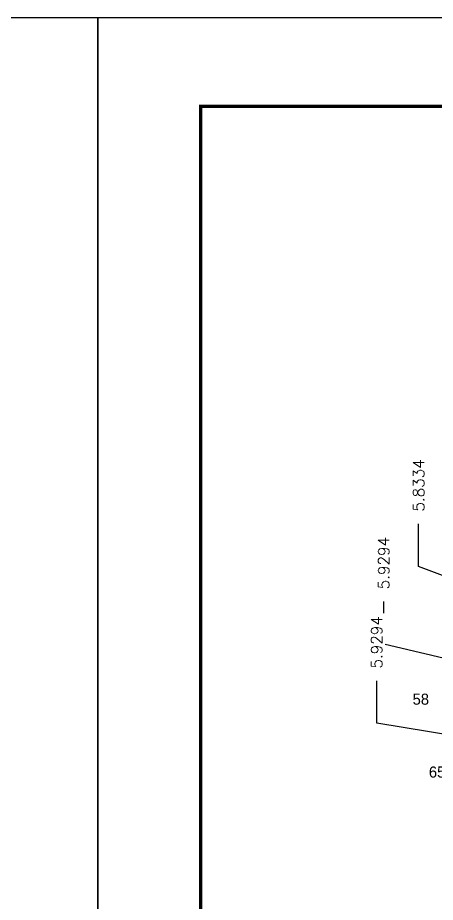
# Model space of a CAD drawing. Extents: x 34 to 102, y 11 to 33.
# Drawn here: x 67.32 to 70.86, y 25.5 to 32.99 of the extents above; entities that cross this region are included whole.
import ezdxf
from ezdxf.enums import TextEntityAlignment as Align

# ---------------------------------------------------------------- set-up
doc = ezdxf.new("R2010")
doc.units = 0
doc.header["$MEASUREMENT"] = 0
doc.header["$PDMODE"] = 35
doc.layers.get('Defpoints').update_dxf_attribs({"color": 10, "linetype": 'CONTINUOUS'})
for name, color, linetype in [('Blade5', 112, 'CONTINUOUS'), ('Dims', 4, 'CONTINUOUS'), ('Title Block', 7, 'CONTINUOUS')]:
    doc.layers.add(name, color=color, linetype=linetype)
doc.styles.add('RomanD', font='romand.shx', dxfattribs={"width": 0.9})
doc.styles.add('RomanS', font='romans')
doc.dimstyles.get("Standard").update_dxf_attribs({"dimtxt": 0.094, "dimasz": 0.18, "dimexe": 0.0625, "dimexo": 0.0625, "dimgap": 0.09, "dimtad": 0, "dimtih": 1, "dimtoh": 1, "dimdec": 4, "dimzin": 4, "dimdsep": 46, "dimtxsty": 'RomanS', "dimcen": 0.09, "dimazin": 1, "dimtfac": 1, "dimtdec": 4, "dimtofl": 0, "dimtmove": 0, "dimatfit": 1, "dimfxl": 1, "dimtfill": 1, "dimtolj": 1, "dimtzin": 0, "dimarcsym": 0})

# ---------------------------------------------------------------- blocks, each defined once
blk = doc.blocks.new('COT_Dblock')
at = {"layer": 'Defpoints'}
blk.add_point((33.8125, 21.8125), dxfattribs=at)
at = {"layer": 'Title Block', "color": 8}
blk.add_lwpolyline([(0, 0), (34, 0), (34, 22), (0, 22)], close=True, dxfattribs=at)
at = {"layer": 'Title Block', "const_width": 0.03}
blk.add_lwpolyline([(33.13, 21.25), (0.87, 21.25), (0.87, 0.75), (33.13, 0.75)], close=True, dxfattribs=at)
at = {"layer": 'Title Block', "color": 1, "style": 'RomanS', "flags": 8}
for tag, p in [('FNAME', (0.62, 3.75)), ('REVDATE', (0.62, 2.25)), ('USER', (0.62, 0.75))]:
    blk.add_attdef(tag, text='', height=0.047, rotation=90, dxfattribs=at).set_placement(p, align=Align.BOTTOM_LEFT)
at = {"layer": 'Title Block', "color": 3, "style": 'RomanS', "flags": 8}
blk.add_attdef('DRAWN', text='', height=0.11, dxfattribs=at).set_placement((28.7003, 1.9844), align=Align.MIDDLE_CENTER)
at = {"layer": 'Title Block', "color": 3, "style": 'RomanD', "width": 0.9, "flags": 8}
for tag, height, p in [('TITL1', 0.125, (31.337, 1.6835)), ('TITL2', 0.094, (31.337, 1.5143)), ('TITL3', 0.094, (31.337, 1.3739))]:
    blk.add_attdef(tag, text='', height=height, dxfattribs=at).set_placement(p, align=Align.MIDDLE_CENTER)
at = {"layer": 'Title Block', "color": 3, "style": 'RomanS', "flags": 8}
for tag, p in [('DDATE', (28.3559, 1.6718)), ('CHECK', (28.3559, 1.406)), ('MATRL', (28.3559, 1.1487)), ('PDATE', (28.3559, 0.8829)), ('SCALE', (29.8959, 0.8555)), ('SHEET', (32.0053, 0.8555))]:
    blk.add_attdef(tag, text='', height=0.094, dxfattribs=at).set_placement(p, align=Align.MIDDLE_LEFT)
for tag, p in [('FSCM#', (30.3372, 1.1213)), ('DWG#', (31.8095, 1.1213)), ('REV#', (32.9697, 1.1213))]:
    blk.add_attdef(tag, text='', height=0.094, dxfattribs=at).set_placement(p, align=Align.TOP_CENTER)
blk = doc.blocks.new('*D491')
at = {"layer": 'Defpoints', "color": 0, "transparency": 16777216}
for p in [(77.2703, 29.7321), (70.7161, 28.7034), (71.4369, 27.7098)]:
    blk.add_point(p, dxfattribs=at)
at = {"layer": 'Dims', "color": 0, "lineweight": -2, "transparency": 16777216}
for p, q in [((70.7161, 28.3434), (70.7161, 28.7034)), ((71.4369, 28.0698), (70.7161, 28.3434)), ((71.4369, 27.7723), (71.4369, 28.0698))]:
    blk.add_line(p, q, dxfattribs=at)
at = {"layer": 'Dims', "color": 0, "transparency": 16777216, "insert": (70.7161, 29.0284), "char_height": 0.094, "attachment_point": 5, "rotation": 90, "style": 'RomanS', "bg_fill": 3, "box_fill_scale": 1.25, "bg_fill_color": 256, "bg_fill_true_color": 13158600, "bg_fill_transparency": 0}
blk.add_mtext('\\A1;5.8334', dxfattribs=at)
blk = doc.blocks.new('*D554')
at = {"layer": 'Defpoints', "color": 0, "transparency": 16777216}
for p in [(77.2703, 29.7321), (70.4206, 28.0457), (71.3409, 27.1059)]:
    blk.add_point(p, dxfattribs=at)
at = {"layer": 'Dims', "color": 0, "lineweight": -2, "transparency": 16777216}
for p, q in [((70.4206, 27.6857), (70.4206, 28.0457)), ((71.3409, 27.4659), (70.4206, 27.6857)), ((71.3409, 27.1684), (71.3409, 27.4659))]:
    blk.add_line(p, q, dxfattribs=at)
at = {"layer": 'Dims', "color": 0, "transparency": 16777216, "insert": (70.4206, 28.3707), "char_height": 0.094, "attachment_point": 5, "rotation": 90, "style": 'RomanS', "bg_fill": 3, "box_fill_scale": 1.25, "bg_fill_color": 256, "bg_fill_true_color": 13158600, "bg_fill_transparency": 0}
blk.add_mtext('\\A1;5.9294', dxfattribs=at)
blk = doc.blocks.new('*D555')
at = {"layer": 'Defpoints', "color": 0, "transparency": 16777216}
for p in [(77.2703, 29.7321), (70.3606, 27.3756), (71.3409, 26.4959)]:
    blk.add_point(p, dxfattribs=at)
at = {"layer": 'Dims', "color": 0, "lineweight": -2, "transparency": 16777216}
for p, q in [((70.3606, 27.0156), (70.3606, 27.3756)), ((71.3409, 26.8559), (70.3606, 27.0156)), ((71.3409, 26.5584), (71.3409, 26.8559))]:
    blk.add_line(p, q, dxfattribs=at)
at = {"layer": 'Dims', "color": 0, "transparency": 16777216, "insert": (70.3606, 27.7006), "char_height": 0.094, "attachment_point": 5, "rotation": 90, "style": 'RomanS', "bg_fill": 3, "box_fill_scale": 1.25, "bg_fill_color": 256, "bg_fill_true_color": 13158600, "bg_fill_transparency": 0}
blk.add_mtext('\\A1;5.9294', dxfattribs=at)

msp = doc.modelspace()

# ---------------------------------------------------------------- block references
at = {"layer": 'Title Block'}
msp.add_blockref('COT_Dblock', (34, 10.98594), dxfattribs=at)

# ---------------------------------------------------------------- dimensions: what is measured, and where the dimension line sits
at = {"layer": 'Dims'}
dim = msp.add_ordinate_dim(feature_location=(71.43692, 27.70976), offset=(-0.72085, 0.99366), dtype=1, origin=(77.27029, 29.73208), dimstyle='Standard', dxfattribs=at)
dim.commit()
dim.dimension.update_dxf_attribs({"geometry": '*D491', "text_midpoint": (70.71607, 29.02843)})

# ---------------------------------------------------------------- next in the draw order: dimensions: what is measured, and where the dimension line sits
dim = msp.add_ordinate_dim(feature_location=(71.34089, 27.10586), offset=(-0.92031, 0.93989), dtype=1, origin=(77.27029, 29.73208), dimstyle='Standard', dxfattribs=at)
dim.commit()
dim.dimension.update_dxf_attribs({"geometry": '*D554', "text_midpoint": (70.42059, 28.37075)})

# ---------------------------------------------------------------- next in the draw order: dimensions: what is measured, and where the dimension line sits
dim = msp.add_ordinate_dim(feature_location=(71.34089, 26.49587), offset=(-0.98028, 0.87971), dtype=1, origin=(77.27029, 29.73208), dimstyle='Standard', dxfattribs=at)
dim.commit()
dim.dimension.update_dxf_attribs({"geometry": '*D555', "text_midpoint": (70.36062, 27.70059)})

# ---------------------------------------------------------------- next in the draw order: block references
at = {"layer": 'Title Block'}
msp.add_blockref('COT_Dblock', (68, 10.98594), dxfattribs=at)

# ---------------------------------------------------------------- next in the draw order: texts
at = {"layer": 'Blade5'}
for s, p in [('58', (70.6647, 27.17307)), ('65', (70.80257, 26.55652))]:
    msp.add_text(s, height=0.09375, dxfattribs=at).set_placement(p)

doc.saveas('drawing.dxf')
